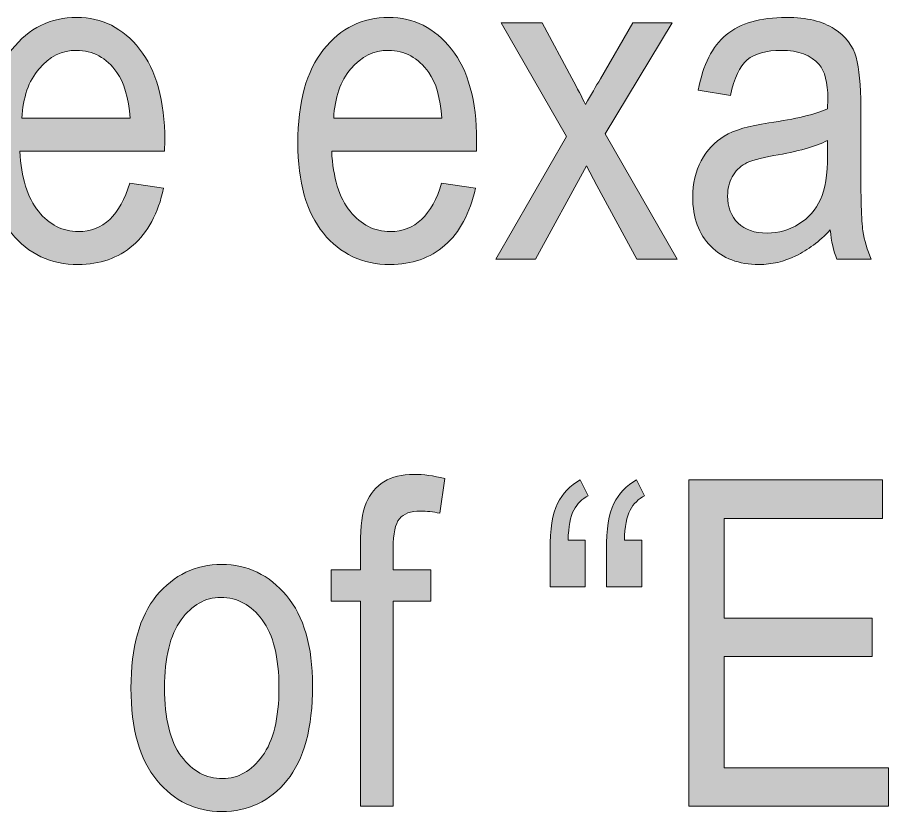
# Model space of a CAD drawing. Header units: inches. Extents: x 19 to 517, y 28 to 779.
# Drawn here: x 48.06 to 82.46, y 118.26 to 149.62 of the extents above; entities that cross this region are included whole.
import ezdxf

# ---------------------------------------------------------------- set-up
doc = ezdxf.new("R2010")
doc.units = ezdxf.units.IN
doc.header["$MEASUREMENT"] = 0
doc.layers.add('Layer 1', color=7, linetype='Continuous')

# ---------------------------------------------------------------- blocks, each defined once
blk = doc.blocks.new('block 108')
at = {"layer": 'Layer 1', "lineweight": 0}
blk.add_open_spline([(52.498, 143.082), (52.498, 143.082), (53.834, 142.88), (53.834, 142.88), (53.611, 141.884), (53.208, 141.132), (52.625, 140.625), (52.042, 140.118), (51.32, 139.865), (50.459, 139.865), (49.375, 139.865), (48.497, 140.276), (47.826, 141.1), (47.155, 141.923), (46.82, 143.111), (46.82, 144.664), (46.82, 146.275), (47.158, 147.504), (47.835, 148.352), (48.512, 149.197), (49.369, 149.621), (50.406, 149.621), (51.396, 149.621), (52.222, 149.205), (52.884, 148.373), (53.547, 147.541), (53.878, 146.337), (53.878, 144.761), (53.878, 144.761), (53.869, 144.339), (53.869, 144.339), (53.869, 144.339), (48.156, 144.339), (48.156, 144.339), (48.209, 143.29), (48.452, 142.499), (48.885, 141.966), (49.319, 141.433), (49.846, 141.166), (50.467, 141.166), (51.44, 141.166), (52.117, 141.805), (52.498, 143.082)], degree=3, knots=[0, 0, 0, 0, 1, 1, 1, 2, 2, 2, 3, 3, 3, 4, 4, 4, 5, 5, 5, 6, 6, 6, 7, 7, 7, 8, 8, 8, 9, 9, 9, 10, 10, 10, 11, 11, 11, 12, 12, 12, 13, 13, 13, 14, 14, 14, 14], dxfattribs=at)
blk = doc.blocks.new('block 109')
at = {"layer": 'Layer 1', "lineweight": 0}
blk.add_open_spline([(48.235, 145.64), (48.235, 145.64), (52.506, 145.64), (52.506, 145.64), (52.448, 146.448), (52.275, 147.052), (51.988, 147.45), (51.572, 148.03), (51.042, 148.32), (50.397, 148.32), (49.817, 148.32), (49.322, 148.078), (48.912, 147.596), (48.502, 147.111), (48.276, 146.46), (48.235, 145.64)], degree=3, knots=[0, 0, 0, 0, 1, 1, 1, 2, 2, 2, 3, 3, 3, 4, 4, 4, 5, 5, 5, 5], dxfattribs=at)
blk = doc.blocks.new('block 110')
at = {"layer": 'Layer 1', "true_color": 0x231f20}
h = blk.add_hatch(color=250, dxfattribs=at)
h.dxf.hatch_style = 2
edge = h.paths.add_edge_path()
edge.add_spline(control_points=[(52.498, 143.082), (52.498, 143.082), (53.834, 142.88), (53.834, 142.88), (53.611, 141.884), (53.208, 141.132), (52.625, 140.625), (52.042, 140.118), (51.32, 139.865), (50.459, 139.865), (49.375, 139.865), (48.497, 140.276), (47.826, 141.1), (47.155, 141.923), (46.82, 143.111), (46.82, 144.664), (46.82, 146.275), (47.158, 147.504), (47.835, 148.352), (48.512, 149.197), (49.369, 149.621), (50.406, 149.621), (51.396, 149.621), (52.222, 149.205), (52.884, 148.373), (53.547, 147.541), (53.878, 146.337), (53.878, 144.761), (53.878, 144.761), (53.869, 144.339), (53.869, 144.339), (53.869, 144.339), (48.156, 144.339), (48.156, 144.339), (48.209, 143.29), (48.452, 142.499), (48.885, 141.966), (49.319, 141.433), (49.846, 141.166), (50.467, 141.166), (51.44, 141.166), (52.117, 141.805), (52.498, 143.082)], knot_values=[0, 0, 0, 0, 1, 1, 1, 2, 2, 2, 3, 3, 3, 4, 4, 4, 5, 5, 5, 6, 6, 6, 7, 7, 7, 8, 8, 8, 9, 9, 9, 10, 10, 10, 11, 11, 11, 12, 12, 12, 13, 13, 13, 14, 14, 14, 14], degree=3, periodic=1)
edge = h.paths.add_edge_path()
edge.add_spline(control_points=[(48.235, 145.64), (48.235, 145.64), (52.506, 145.64), (52.506, 145.64), (52.448, 146.448), (52.275, 147.052), (51.988, 147.45), (51.572, 148.03), (51.042, 148.32), (50.397, 148.32), (49.817, 148.32), (49.322, 148.078), (48.912, 147.596), (48.502, 147.111), (48.276, 146.46), (48.235, 145.64)], knot_values=[0, 0, 0, 0, 1, 1, 1, 2, 2, 2, 3, 3, 3, 4, 4, 4, 5, 5, 5, 5], degree=3, periodic=1)
at = {"layer": 'Layer 1', "lineweight": 0}
for points, knots in [([(52.498, 143.082), (52.498, 143.082), (53.834, 142.88), (53.834, 142.88), (53.611, 141.884), (53.208, 141.132), (52.625, 140.625), (52.042, 140.118), (51.32, 139.865), (50.459, 139.865), (49.375, 139.865), (48.497, 140.276), (47.826, 141.1), (47.155, 141.923), (46.82, 143.111), (46.82, 144.664), (46.82, 146.275), (47.158, 147.504), (47.835, 148.352), (48.512, 149.197), (49.369, 149.621), (50.406, 149.621), (51.396, 149.621), (52.222, 149.205), (52.884, 148.373), (53.547, 147.541), (53.878, 146.337), (53.878, 144.761), (53.878, 144.761), (53.869, 144.339), (53.869, 144.339), (53.869, 144.339), (48.156, 144.339), (48.156, 144.339), (48.209, 143.29), (48.452, 142.499), (48.885, 141.966), (49.319, 141.433), (49.846, 141.166), (50.467, 141.166), (51.44, 141.166), (52.117, 141.805), (52.498, 143.082)], [0, 0, 0, 0, 1, 1, 1, 2, 2, 2, 3, 3, 3, 4, 4, 4, 5, 5, 5, 6, 6, 6, 7, 7, 7, 8, 8, 8, 9, 9, 9, 10, 10, 10, 11, 11, 11, 12, 12, 12, 13, 13, 13, 14, 14, 14, 14]), ([(48.235, 145.64), (48.235, 145.64), (52.506, 145.64), (52.506, 145.64), (52.448, 146.448), (52.275, 147.052), (51.988, 147.45), (51.572, 148.03), (51.042, 148.32), (50.397, 148.32), (49.817, 148.32), (49.322, 148.078), (48.912, 147.596), (48.502, 147.111), (48.276, 146.46), (48.235, 145.64)], [0, 0, 0, 0, 1, 1, 1, 2, 2, 2, 3, 3, 3, 4, 4, 4, 5, 5, 5, 5])]:
    blk.add_open_spline(points, degree=3, knots=knots, dxfattribs=at)
blk = doc.blocks.new('block 111')
at = {"layer": 'Layer 1', "lineweight": 0}
blk.add_open_spline([(64.811, 143.082), (64.811, 143.082), (66.147, 142.88), (66.147, 142.88), (65.924, 141.884), (65.522, 141.132), (64.939, 140.625), (64.356, 140.118), (63.633, 139.865), (62.772, 139.865), (61.688, 139.865), (60.811, 140.276), (60.14, 141.1), (59.469, 141.923), (59.133, 143.111), (59.133, 144.664), (59.133, 146.275), (59.472, 147.504), (60.149, 148.352), (60.825, 149.197), (61.682, 149.621), (62.719, 149.621), (63.71, 149.621), (64.536, 149.205), (65.198, 148.373), (65.86, 147.541), (66.191, 146.337), (66.191, 144.761), (66.191, 144.761), (66.182, 144.339), (66.182, 144.339), (66.182, 144.339), (60.469, 144.339), (60.469, 144.339), (60.522, 143.29), (60.765, 142.499), (61.199, 141.966), (61.632, 141.433), (62.16, 141.166), (62.781, 141.166), (63.754, 141.166), (64.43, 141.805), (64.811, 143.082)], degree=3, knots=[0, 0, 0, 0, 1, 1, 1, 2, 2, 2, 3, 3, 3, 4, 4, 4, 5, 5, 5, 6, 6, 6, 7, 7, 7, 8, 8, 8, 9, 9, 9, 10, 10, 10, 11, 11, 11, 12, 12, 12, 13, 13, 13, 14, 14, 14, 14], dxfattribs=at)
blk = doc.blocks.new('block 112')
at = {"layer": 'Layer 1', "lineweight": 0}
blk.add_open_spline([(60.548, 145.64), (60.548, 145.64), (64.82, 145.64), (64.82, 145.64), (64.761, 146.448), (64.589, 147.052), (64.301, 147.45), (63.885, 148.03), (63.355, 148.32), (62.711, 148.32), (62.131, 148.32), (61.635, 148.078), (61.225, 147.596), (60.815, 147.111), (60.589, 146.46), (60.548, 145.64)], degree=3, knots=[0, 0, 0, 0, 1, 1, 1, 2, 2, 2, 3, 3, 3, 4, 4, 4, 5, 5, 5, 5], dxfattribs=at)
blk = doc.blocks.new('block 113')
at = {"layer": 'Layer 1', "true_color": 0x231f20}
h = blk.add_hatch(color=250, dxfattribs=at)
h.dxf.hatch_style = 2
edge = h.paths.add_edge_path()
edge.add_spline(control_points=[(64.811, 143.082), (64.811, 143.082), (66.147, 142.88), (66.147, 142.88), (65.924, 141.884), (65.522, 141.132), (64.939, 140.625), (64.356, 140.118), (63.633, 139.865), (62.772, 139.865), (61.688, 139.865), (60.811, 140.276), (60.14, 141.1), (59.469, 141.923), (59.133, 143.111), (59.133, 144.664), (59.133, 146.275), (59.472, 147.504), (60.149, 148.352), (60.825, 149.197), (61.682, 149.621), (62.719, 149.621), (63.71, 149.621), (64.536, 149.205), (65.198, 148.373), (65.86, 147.541), (66.191, 146.337), (66.191, 144.761), (66.191, 144.761), (66.182, 144.339), (66.182, 144.339), (66.182, 144.339), (60.469, 144.339), (60.469, 144.339), (60.522, 143.29), (60.765, 142.499), (61.199, 141.966), (61.632, 141.433), (62.16, 141.166), (62.781, 141.166), (63.754, 141.166), (64.43, 141.805), (64.811, 143.082)], knot_values=[0, 0, 0, 0, 1, 1, 1, 2, 2, 2, 3, 3, 3, 4, 4, 4, 5, 5, 5, 6, 6, 6, 7, 7, 7, 8, 8, 8, 9, 9, 9, 10, 10, 10, 11, 11, 11, 12, 12, 12, 13, 13, 13, 14, 14, 14, 14], degree=3, periodic=1)
edge = h.paths.add_edge_path()
edge.add_spline(control_points=[(60.548, 145.64), (60.548, 145.64), (64.82, 145.64), (64.82, 145.64), (64.761, 146.448), (64.589, 147.052), (64.301, 147.45), (63.885, 148.03), (63.355, 148.32), (62.711, 148.32), (62.131, 148.32), (61.635, 148.078), (61.225, 147.596), (60.815, 147.111), (60.589, 146.46), (60.548, 145.64)], knot_values=[0, 0, 0, 0, 1, 1, 1, 2, 2, 2, 3, 3, 3, 4, 4, 4, 5, 5, 5, 5], degree=3, periodic=1)
at = {"layer": 'Layer 1', "lineweight": 0}
for points, knots in [([(64.811, 143.082), (64.811, 143.082), (66.147, 142.88), (66.147, 142.88), (65.924, 141.884), (65.522, 141.132), (64.939, 140.625), (64.356, 140.118), (63.633, 139.865), (62.772, 139.865), (61.688, 139.865), (60.811, 140.276), (60.14, 141.1), (59.469, 141.923), (59.133, 143.111), (59.133, 144.664), (59.133, 146.275), (59.472, 147.504), (60.149, 148.352), (60.825, 149.197), (61.682, 149.621), (62.719, 149.621), (63.71, 149.621), (64.536, 149.205), (65.198, 148.373), (65.86, 147.541), (66.191, 146.337), (66.191, 144.761), (66.191, 144.761), (66.182, 144.339), (66.182, 144.339), (66.182, 144.339), (60.469, 144.339), (60.469, 144.339), (60.522, 143.29), (60.765, 142.499), (61.199, 141.966), (61.632, 141.433), (62.16, 141.166), (62.781, 141.166), (63.754, 141.166), (64.43, 141.805), (64.811, 143.082)], [0, 0, 0, 0, 1, 1, 1, 2, 2, 2, 3, 3, 3, 4, 4, 4, 5, 5, 5, 6, 6, 6, 7, 7, 7, 8, 8, 8, 9, 9, 9, 10, 10, 10, 11, 11, 11, 12, 12, 12, 13, 13, 13, 14, 14, 14, 14]), ([(60.548, 145.64), (60.548, 145.64), (64.82, 145.64), (64.82, 145.64), (64.761, 146.448), (64.589, 147.052), (64.301, 147.45), (63.885, 148.03), (63.355, 148.32), (62.711, 148.32), (62.131, 148.32), (61.635, 148.078), (61.225, 147.596), (60.815, 147.111), (60.589, 146.46), (60.548, 145.64)], [0, 0, 0, 0, 1, 1, 1, 2, 2, 2, 3, 3, 3, 4, 4, 4, 5, 5, 5, 5])]:
    blk.add_open_spline(points, degree=3, knots=knots, dxfattribs=at)
blk = doc.blocks.new('block 114')
at = {"layer": 'Layer 1', "lineweight": 0}
blk.add_open_spline([(66.947, 140.076), (66.947, 140.076), (69.74, 144.923), (69.74, 144.923), (69.74, 144.923), (67.167, 149.41), (67.167, 149.41), (67.167, 149.41), (68.787, 149.41), (68.787, 149.41), (68.787, 149.41), (69.952, 147.227), (69.952, 147.227), (70.169, 146.822), (70.348, 146.473), (70.489, 146.178), (70.709, 146.569), (70.906, 146.908), (71.078, 147.193), (71.078, 147.193), (72.365, 149.41), (72.365, 149.41), (72.365, 149.41), (73.908, 149.41), (73.908, 149.41), (73.908, 149.41), (71.267, 145.027), (71.267, 145.027), (71.267, 145.027), (74.11, 140.076), (74.11, 140.076), (74.11, 140.076), (72.52, 140.076), (72.52, 140.076), (72.52, 140.076), (70.945, 142.981), (70.945, 142.981), (70.945, 142.981), (70.537, 143.764), (70.537, 143.764), (70.537, 143.764), (68.52, 140.076), (68.52, 140.076), (68.52, 140.076), (66.947, 140.076), (66.947, 140.076)], degree=3, knots=[0, 0, 0, 0, 1, 1, 1, 2, 2, 2, 3, 3, 3, 4, 4, 4, 5, 5, 5, 6, 6, 6, 7, 7, 7, 8, 8, 8, 9, 9, 9, 10, 10, 10, 11, 11, 11, 12, 12, 12, 13, 13, 13, 14, 14, 14, 15, 15, 15, 15], dxfattribs=at)
blk = doc.blocks.new('block 115')
at = {"layer": 'Layer 1', "true_color": 0x231f20}
h = blk.add_hatch(color=250, dxfattribs=at)
h.dxf.hatch_style = 2
edge = h.paths.add_edge_path()
edge.add_spline(control_points=[(66.947, 140.076), (66.947, 140.076), (69.74, 144.923), (69.74, 144.923), (69.74, 144.923), (67.167, 149.41), (67.167, 149.41), (67.167, 149.41), (68.787, 149.41), (68.787, 149.41), (68.787, 149.41), (69.952, 147.227), (69.952, 147.227), (70.169, 146.822), (70.348, 146.473), (70.489, 146.178), (70.709, 146.569), (70.906, 146.908), (71.078, 147.193), (71.078, 147.193), (72.365, 149.41), (72.365, 149.41), (72.365, 149.41), (73.908, 149.41), (73.908, 149.41), (73.908, 149.41), (71.267, 145.027), (71.267, 145.027), (71.267, 145.027), (74.11, 140.076), (74.11, 140.076), (74.11, 140.076), (72.52, 140.076), (72.52, 140.076), (72.52, 140.076), (70.945, 142.981), (70.945, 142.981), (70.945, 142.981), (70.537, 143.764), (70.537, 143.764), (70.537, 143.764), (68.52, 140.076), (68.52, 140.076), (68.52, 140.076), (66.947, 140.076), (66.947, 140.076)], knot_values=[0, 0, 0, 0, 1, 1, 1, 2, 2, 2, 3, 3, 3, 4, 4, 4, 5, 5, 5, 6, 6, 6, 7, 7, 7, 8, 8, 8, 9, 9, 9, 10, 10, 10, 11, 11, 11, 12, 12, 12, 13, 13, 13, 14, 14, 14, 15, 15, 15, 15], degree=3, periodic=1)
at = {"layer": 'Layer 1', "lineweight": 0}
blk.add_open_spline([(66.947, 140.076), (66.947, 140.076), (69.74, 144.923), (69.74, 144.923), (69.74, 144.923), (67.167, 149.41), (67.167, 149.41), (67.167, 149.41), (68.787, 149.41), (68.787, 149.41), (68.787, 149.41), (69.952, 147.227), (69.952, 147.227), (70.169, 146.822), (70.348, 146.473), (70.489, 146.178), (70.709, 146.569), (70.906, 146.908), (71.078, 147.193), (71.078, 147.193), (72.365, 149.41), (72.365, 149.41), (72.365, 149.41), (73.908, 149.41), (73.908, 149.41), (73.908, 149.41), (71.267, 145.027), (71.267, 145.027), (71.267, 145.027), (74.11, 140.076), (74.11, 140.076), (74.11, 140.076), (72.52, 140.076), (72.52, 140.076), (72.52, 140.076), (70.945, 142.981), (70.945, 142.981), (70.945, 142.981), (70.537, 143.764), (70.537, 143.764), (70.537, 143.764), (68.52, 140.076), (68.52, 140.076), (68.52, 140.076), (66.947, 140.076), (66.947, 140.076)], degree=3, knots=[0, 0, 0, 0, 1, 1, 1, 2, 2, 2, 3, 3, 3, 4, 4, 4, 5, 5, 5, 6, 6, 6, 7, 7, 7, 8, 8, 8, 9, 9, 9, 10, 10, 10, 11, 11, 11, 12, 12, 12, 13, 13, 13, 14, 14, 14, 15, 15, 15, 15], dxfattribs=at)
blk = doc.blocks.new('block 116')
at = {"layer": 'Layer 1', "lineweight": 0}
blk.add_open_spline([(80.157, 141.228), (79.723, 140.776), (79.272, 140.437), (78.803, 140.208), (78.335, 139.979), (77.848, 139.865), (77.344, 139.865), (76.548, 139.865), (75.912, 140.105), (75.437, 140.586), (74.963, 141.066), (74.725, 141.714), (74.725, 142.528), (74.725, 143.067), (74.837, 143.545), (75.059, 143.961), (75.282, 144.377), (75.587, 144.702), (75.973, 144.937), (76.36, 145.171), (76.946, 145.344), (77.731, 145.455), (78.786, 145.609), (79.559, 145.794), (80.051, 146.009), (80.051, 146.009), (80.06, 146.413), (80.06, 146.413), (80.06, 147.052), (79.946, 147.5), (79.717, 147.758), (79.395, 148.133), (78.9, 148.32), (78.232, 148.32), (77.629, 148.32), (77.177, 148.195), (76.879, 147.945), (76.58, 147.694), (76.36, 147.225), (76.219, 146.536), (76.219, 146.536), (74.945, 146.747), (74.945, 146.747), (75.127, 147.749), (75.494, 148.479), (76.048, 148.936), (76.602, 149.393), (77.394, 149.621), (78.425, 149.621), (79.228, 149.621), (79.858, 149.47), (80.315, 149.168), (80.772, 148.866), (81.061, 148.493), (81.181, 148.048), (81.301, 147.603), (81.361, 146.952), (81.361, 146.097), (81.361, 146.097), (81.361, 143.987), (81.361, 143.987), (81.361, 142.511), (81.389, 141.58), (81.444, 141.197), (81.5, 140.813), (81.61, 140.439), (81.774, 140.076), (81.774, 140.076), (80.421, 140.076), (80.421, 140.076), (80.286, 140.398), (80.198, 140.782), (80.157, 141.228)], degree=3, knots=[0, 0, 0, 0, 1, 1, 1, 2, 2, 2, 3, 3, 3, 4, 4, 4, 5, 5, 5, 6, 6, 6, 7, 7, 7, 8, 8, 8, 9, 9, 9, 10, 10, 10, 11, 11, 11, 12, 12, 12, 13, 13, 13, 14, 14, 14, 15, 15, 15, 16, 16, 16, 17, 17, 17, 18, 18, 18, 19, 19, 19, 20, 20, 20, 21, 21, 21, 22, 22, 22, 23, 23, 23, 24, 24, 24, 24], dxfattribs=at)
blk = doc.blocks.new('block 117')
at = {"layer": 'Layer 1', "lineweight": 0}
blk.add_open_spline([(80.051, 144.761), (79.577, 144.526), (78.871, 144.327), (77.933, 144.163), (77.388, 144.069), (77.007, 143.962), (76.791, 143.842), (76.574, 143.722), (76.405, 143.553), (76.285, 143.332), (76.165, 143.113), (76.105, 142.859), (76.105, 142.572), (76.105, 142.127), (76.243, 141.771), (76.518, 141.504), (76.794, 141.237), (77.174, 141.104), (77.661, 141.104), (78.124, 141.104), (78.544, 141.225), (78.922, 141.465), (79.3, 141.705), (79.583, 142.025), (79.77, 142.428), (79.958, 142.828), (80.051, 143.413), (80.051, 144.181), (80.051, 144.181), (80.051, 144.761), (80.051, 144.761)], degree=3, knots=[0, 0, 0, 0, 1, 1, 1, 2, 2, 2, 3, 3, 3, 4, 4, 4, 5, 5, 5, 6, 6, 6, 7, 7, 7, 8, 8, 8, 9, 9, 9, 10, 10, 10, 10], dxfattribs=at)
blk = doc.blocks.new('block 118')
at = {"layer": 'Layer 1', "true_color": 0x231f20}
h = blk.add_hatch(color=250, dxfattribs=at)
h.dxf.hatch_style = 2
edge = h.paths.add_edge_path()
edge.add_spline(control_points=[(80.157, 141.228), (79.723, 140.776), (79.272, 140.437), (78.803, 140.208), (78.335, 139.979), (77.848, 139.865), (77.344, 139.865), (76.548, 139.865), (75.912, 140.105), (75.437, 140.586), (74.963, 141.066), (74.725, 141.714), (74.725, 142.528), (74.725, 143.067), (74.837, 143.545), (75.059, 143.961), (75.282, 144.377), (75.587, 144.702), (75.973, 144.937), (76.36, 145.171), (76.946, 145.344), (77.731, 145.455), (78.786, 145.609), (79.559, 145.794), (80.051, 146.009), (80.051, 146.009), (80.06, 146.413), (80.06, 146.413), (80.06, 147.052), (79.946, 147.5), (79.717, 147.758), (79.395, 148.133), (78.9, 148.32), (78.232, 148.32), (77.629, 148.32), (77.177, 148.195), (76.879, 147.945), (76.58, 147.694), (76.36, 147.225), (76.219, 146.536), (76.219, 146.536), (74.945, 146.747), (74.945, 146.747), (75.127, 147.749), (75.494, 148.479), (76.048, 148.936), (76.602, 149.393), (77.394, 149.621), (78.425, 149.621), (79.228, 149.621), (79.858, 149.47), (80.315, 149.168), (80.772, 148.866), (81.061, 148.493), (81.181, 148.048), (81.301, 147.603), (81.361, 146.952), (81.361, 146.097), (81.361, 146.097), (81.361, 143.987), (81.361, 143.987), (81.361, 142.511), (81.389, 141.58), (81.444, 141.197), (81.5, 140.813), (81.61, 140.439), (81.774, 140.076), (81.774, 140.076), (80.421, 140.076), (80.421, 140.076), (80.286, 140.398), (80.198, 140.782), (80.157, 141.228)], knot_values=[0, 0, 0, 0, 1, 1, 1, 2, 2, 2, 3, 3, 3, 4, 4, 4, 5, 5, 5, 6, 6, 6, 7, 7, 7, 8, 8, 8, 9, 9, 9, 10, 10, 10, 11, 11, 11, 12, 12, 12, 13, 13, 13, 14, 14, 14, 15, 15, 15, 16, 16, 16, 17, 17, 17, 18, 18, 18, 19, 19, 19, 20, 20, 20, 21, 21, 21, 22, 22, 22, 23, 23, 23, 24, 24, 24, 24], degree=3, periodic=1)
edge = h.paths.add_edge_path()
edge.add_spline(control_points=[(80.051, 144.761), (79.577, 144.526), (78.871, 144.327), (77.933, 144.163), (77.388, 144.069), (77.007, 143.962), (76.791, 143.842), (76.574, 143.722), (76.405, 143.553), (76.285, 143.332), (76.165, 143.113), (76.105, 142.859), (76.105, 142.572), (76.105, 142.127), (76.243, 141.771), (76.518, 141.504), (76.794, 141.237), (77.174, 141.104), (77.661, 141.104), (78.124, 141.104), (78.544, 141.225), (78.922, 141.465), (79.3, 141.705), (79.583, 142.025), (79.77, 142.428), (79.958, 142.828), (80.051, 143.413), (80.051, 144.181), (80.051, 144.181), (80.051, 144.761), (80.051, 144.761)], knot_values=[0, 0, 0, 0, 1, 1, 1, 2, 2, 2, 3, 3, 3, 4, 4, 4, 5, 5, 5, 6, 6, 6, 7, 7, 7, 8, 8, 8, 9, 9, 9, 10, 10, 10, 10], degree=3, periodic=1)
at = {"layer": 'Layer 1', "lineweight": 0}
for points, knots in [([(80.157, 141.228), (79.723, 140.776), (79.272, 140.437), (78.803, 140.208), (78.335, 139.979), (77.848, 139.865), (77.344, 139.865), (76.548, 139.865), (75.912, 140.105), (75.437, 140.586), (74.963, 141.066), (74.725, 141.714), (74.725, 142.528), (74.725, 143.067), (74.837, 143.545), (75.059, 143.961), (75.282, 144.377), (75.587, 144.702), (75.973, 144.937), (76.36, 145.171), (76.946, 145.344), (77.731, 145.455), (78.786, 145.609), (79.559, 145.794), (80.051, 146.009), (80.051, 146.009), (80.06, 146.413), (80.06, 146.413), (80.06, 147.052), (79.946, 147.5), (79.717, 147.758), (79.395, 148.133), (78.9, 148.32), (78.232, 148.32), (77.629, 148.32), (77.177, 148.195), (76.879, 147.945), (76.58, 147.694), (76.36, 147.225), (76.219, 146.536), (76.219, 146.536), (74.945, 146.747), (74.945, 146.747), (75.127, 147.749), (75.494, 148.479), (76.048, 148.936), (76.602, 149.393), (77.394, 149.621), (78.425, 149.621), (79.228, 149.621), (79.858, 149.47), (80.315, 149.168), (80.772, 148.866), (81.061, 148.493), (81.181, 148.048), (81.301, 147.603), (81.361, 146.952), (81.361, 146.097), (81.361, 146.097), (81.361, 143.987), (81.361, 143.987), (81.361, 142.511), (81.389, 141.58), (81.444, 141.197), (81.5, 140.813), (81.61, 140.439), (81.774, 140.076), (81.774, 140.076), (80.421, 140.076), (80.421, 140.076), (80.286, 140.398), (80.198, 140.782), (80.157, 141.228)], [0, 0, 0, 0, 1, 1, 1, 2, 2, 2, 3, 3, 3, 4, 4, 4, 5, 5, 5, 6, 6, 6, 7, 7, 7, 8, 8, 8, 9, 9, 9, 10, 10, 10, 11, 11, 11, 12, 12, 12, 13, 13, 13, 14, 14, 14, 15, 15, 15, 16, 16, 16, 17, 17, 17, 18, 18, 18, 19, 19, 19, 20, 20, 20, 21, 21, 21, 22, 22, 22, 23, 23, 23, 24, 24, 24, 24]), ([(80.051, 144.761), (79.577, 144.526), (78.871, 144.327), (77.933, 144.163), (77.388, 144.069), (77.007, 143.962), (76.791, 143.842), (76.574, 143.722), (76.405, 143.553), (76.285, 143.332), (76.165, 143.113), (76.105, 142.859), (76.105, 142.572), (76.105, 142.127), (76.243, 141.771), (76.518, 141.504), (76.794, 141.237), (77.174, 141.104), (77.661, 141.104), (78.124, 141.104), (78.544, 141.225), (78.922, 141.465), (79.3, 141.705), (79.583, 142.025), (79.77, 142.428), (79.958, 142.828), (80.051, 143.413), (80.051, 144.181), (80.051, 144.181), (80.051, 144.761), (80.051, 144.761)], [0, 0, 0, 0, 1, 1, 1, 2, 2, 2, 3, 3, 3, 4, 4, 4, 5, 5, 5, 6, 6, 6, 7, 7, 7, 8, 8, 8, 9, 9, 9, 10, 10, 10, 10])]:
    blk.add_open_spline(points, degree=3, knots=knots, dxfattribs=at)
blk = doc.blocks.new('block 243')
at = {"layer": 'Layer 1', "lineweight": 0}
blk.add_open_spline([(52.542, 123.143), (52.542, 124.754), (52.88, 125.97), (53.557, 126.79), (54.234, 127.61), (55.09, 128.021), (56.128, 128.021), (57.147, 128.021), (58, 127.61), (58.685, 126.79), (59.371, 125.97), (59.714, 124.786), (59.714, 123.239), (59.714, 121.563), (59.377, 120.315), (58.703, 119.495), (58.029, 118.675), (57.171, 118.265), (56.128, 118.265), (55.102, 118.265), (54.248, 118.676), (53.566, 119.499), (52.883, 120.322), (52.542, 121.537), (52.542, 123.143)], degree=3, knots=[0, 0, 0, 0, 1, 1, 1, 2, 2, 2, 3, 3, 3, 4, 4, 4, 5, 5, 5, 6, 6, 6, 7, 7, 7, 8, 8, 8, 8], dxfattribs=at)
blk = doc.blocks.new('block 244')
at = {"layer": 'Layer 1', "lineweight": 0}
blk.add_open_spline([(53.869, 123.147), (53.869, 121.938), (54.089, 121.039), (54.528, 120.45), (54.967, 119.86), (55.512, 119.565), (56.163, 119.565), (56.772, 119.565), (57.295, 119.863), (57.732, 120.459), (58.168, 121.054), (58.386, 121.95), (58.386, 123.147), (58.386, 124.35), (58.167, 125.246), (57.727, 125.835), (57.288, 126.425), (56.743, 126.72), (56.092, 126.72), (55.477, 126.72), (54.953, 126.424), (54.519, 125.831), (54.086, 125.238), (53.869, 124.344), (53.869, 123.147)], degree=3, knots=[0, 0, 0, 0, 1, 1, 1, 2, 2, 2, 3, 3, 3, 4, 4, 4, 5, 5, 5, 6, 6, 6, 7, 7, 7, 8, 8, 8, 8], dxfattribs=at)
blk = doc.blocks.new('block 245')
at = {"layer": 'Layer 1', "true_color": 0x231f20}
h = blk.add_hatch(color=250, dxfattribs=at)
h.dxf.hatch_style = 2
edge = h.paths.add_edge_path()
edge.add_spline(control_points=[(52.542, 123.143), (52.542, 124.754), (52.88, 125.97), (53.557, 126.79), (54.234, 127.61), (55.09, 128.021), (56.128, 128.021), (57.147, 128.021), (58, 127.61), (58.685, 126.79), (59.371, 125.97), (59.714, 124.786), (59.714, 123.239), (59.714, 121.563), (59.377, 120.315), (58.703, 119.495), (58.029, 118.675), (57.171, 118.265), (56.128, 118.265), (55.102, 118.265), (54.248, 118.676), (53.566, 119.499), (52.883, 120.322), (52.542, 121.537), (52.542, 123.143)], knot_values=[0, 0, 0, 0, 1, 1, 1, 2, 2, 2, 3, 3, 3, 4, 4, 4, 5, 5, 5, 6, 6, 6, 7, 7, 7, 8, 8, 8, 8], degree=3, periodic=1)
edge = h.paths.add_edge_path()
edge.add_spline(control_points=[(53.869, 123.147), (53.869, 121.938), (54.089, 121.039), (54.528, 120.45), (54.967, 119.86), (55.512, 119.565), (56.163, 119.565), (56.772, 119.565), (57.295, 119.863), (57.732, 120.459), (58.168, 121.054), (58.386, 121.95), (58.386, 123.147), (58.386, 124.35), (58.167, 125.246), (57.727, 125.835), (57.288, 126.425), (56.743, 126.72), (56.092, 126.72), (55.477, 126.72), (54.953, 126.424), (54.519, 125.831), (54.086, 125.238), (53.869, 124.344), (53.869, 123.147)], knot_values=[0, 0, 0, 0, 1, 1, 1, 2, 2, 2, 3, 3, 3, 4, 4, 4, 5, 5, 5, 6, 6, 6, 7, 7, 7, 8, 8, 8, 8], degree=3, periodic=1)
at = {"layer": 'Layer 1', "lineweight": 0}
for points in [[(52.542, 123.143), (52.542, 124.754), (52.88, 125.97), (53.557, 126.79), (54.234, 127.61), (55.09, 128.021), (56.128, 128.021), (57.147, 128.021), (58, 127.61), (58.685, 126.79), (59.371, 125.97), (59.714, 124.786), (59.714, 123.239), (59.714, 121.563), (59.377, 120.315), (58.703, 119.495), (58.029, 118.675), (57.171, 118.265), (56.128, 118.265), (55.102, 118.265), (54.248, 118.676), (53.566, 119.499), (52.883, 120.322), (52.542, 121.537), (52.542, 123.143)], [(53.869, 123.147), (53.869, 121.938), (54.089, 121.039), (54.528, 120.45), (54.967, 119.86), (55.512, 119.565), (56.163, 119.565), (56.772, 119.565), (57.295, 119.863), (57.732, 120.459), (58.168, 121.054), (58.386, 121.95), (58.386, 123.147), (58.386, 124.35), (58.167, 125.246), (57.727, 125.835), (57.288, 126.425), (56.743, 126.72), (56.092, 126.72), (55.477, 126.72), (54.953, 126.424), (54.519, 125.831), (54.086, 125.238), (53.869, 124.344), (53.869, 123.147)]]:
    blk.add_open_spline(points, degree=3, knots=[0, 0, 0, 0, 1, 1, 1, 2, 2, 2, 3, 3, 3, 4, 4, 4, 5, 5, 5, 6, 6, 6, 7, 7, 7, 8, 8, 8, 8], dxfattribs=at)
blk = doc.blocks.new('block 246')
at = {"layer": 'Layer 1', "lineweight": 0}
blk.add_open_spline([(61.603, 118.476), (61.603, 118.476), (61.603, 126.579), (61.603, 126.579), (61.603, 126.579), (60.452, 126.579), (60.452, 126.579), (60.452, 126.579), (60.452, 127.81), (60.452, 127.81), (60.452, 127.81), (61.603, 127.81), (61.603, 127.81), (61.603, 127.81), (61.603, 128.803), (61.603, 128.803), (61.603, 129.535), (61.679, 130.084), (61.832, 130.45), (61.985, 130.816), (62.218, 131.097), (62.533, 131.29), (62.847, 131.483), (63.242, 131.58), (63.718, 131.58), (64.088, 131.58), (64.493, 131.524), (64.934, 131.413), (64.934, 131.413), (64.741, 130.042), (64.741, 130.042), (64.471, 130.101), (64.216, 130.13), (63.976, 130.13), (63.589, 130.13), (63.313, 130.028), (63.146, 129.827), (62.979, 129.624), (62.895, 129.239), (62.895, 128.671), (62.895, 128.671), (62.895, 127.81), (62.895, 127.81), (62.895, 127.81), (64.389, 127.81), (64.389, 127.81), (64.389, 127.81), (64.389, 126.579), (64.389, 126.579), (64.389, 126.579), (62.895, 126.579), (62.895, 126.579), (62.895, 126.579), (62.895, 118.476), (62.895, 118.476), (62.895, 118.476), (61.603, 118.476), (61.603, 118.476)], degree=3, knots=[0, 0, 0, 0, 1, 1, 1, 2, 2, 2, 3, 3, 3, 4, 4, 4, 5, 5, 5, 6, 6, 6, 7, 7, 7, 8, 8, 8, 9, 9, 9, 10, 10, 10, 11, 11, 11, 12, 12, 12, 13, 13, 13, 14, 14, 14, 15, 15, 15, 16, 16, 16, 17, 17, 17, 18, 18, 18, 19, 19, 19, 19], dxfattribs=at)
blk = doc.blocks.new('block 247')
at = {"layer": 'Layer 1', "true_color": 0x231f20}
h = blk.add_hatch(color=250, dxfattribs=at)
h.dxf.hatch_style = 2
edge = h.paths.add_edge_path()
edge.add_spline(control_points=[(61.603, 118.476), (61.603, 118.476), (61.603, 126.579), (61.603, 126.579), (61.603, 126.579), (60.452, 126.579), (60.452, 126.579), (60.452, 126.579), (60.452, 127.81), (60.452, 127.81), (60.452, 127.81), (61.603, 127.81), (61.603, 127.81), (61.603, 127.81), (61.603, 128.803), (61.603, 128.803), (61.603, 129.535), (61.679, 130.084), (61.832, 130.45), (61.985, 130.816), (62.218, 131.097), (62.533, 131.29), (62.847, 131.483), (63.242, 131.58), (63.718, 131.58), (64.088, 131.58), (64.493, 131.524), (64.934, 131.413), (64.934, 131.413), (64.741, 130.042), (64.741, 130.042), (64.471, 130.101), (64.216, 130.13), (63.976, 130.13), (63.589, 130.13), (63.313, 130.028), (63.146, 129.827), (62.979, 129.624), (62.895, 129.239), (62.895, 128.671), (62.895, 128.671), (62.895, 127.81), (62.895, 127.81), (62.895, 127.81), (64.389, 127.81), (64.389, 127.81), (64.389, 127.81), (64.389, 126.579), (64.389, 126.579), (64.389, 126.579), (62.895, 126.579), (62.895, 126.579), (62.895, 126.579), (62.895, 118.476), (62.895, 118.476), (62.895, 118.476), (61.603, 118.476), (61.603, 118.476)], knot_values=[0, 0, 0, 0, 1, 1, 1, 2, 2, 2, 3, 3, 3, 4, 4, 4, 5, 5, 5, 6, 6, 6, 7, 7, 7, 8, 8, 8, 9, 9, 9, 10, 10, 10, 11, 11, 11, 12, 12, 12, 13, 13, 13, 14, 14, 14, 15, 15, 15, 16, 16, 16, 17, 17, 17, 18, 18, 18, 19, 19, 19, 19], degree=3, periodic=1)
at = {"layer": 'Layer 1', "lineweight": 0}
blk.add_open_spline([(61.603, 118.476), (61.603, 118.476), (61.603, 126.579), (61.603, 126.579), (61.603, 126.579), (60.452, 126.579), (60.452, 126.579), (60.452, 126.579), (60.452, 127.81), (60.452, 127.81), (60.452, 127.81), (61.603, 127.81), (61.603, 127.81), (61.603, 127.81), (61.603, 128.803), (61.603, 128.803), (61.603, 129.535), (61.679, 130.084), (61.832, 130.45), (61.985, 130.816), (62.218, 131.097), (62.533, 131.29), (62.847, 131.483), (63.242, 131.58), (63.718, 131.58), (64.088, 131.58), (64.493, 131.524), (64.934, 131.413), (64.934, 131.413), (64.741, 130.042), (64.741, 130.042), (64.471, 130.101), (64.216, 130.13), (63.976, 130.13), (63.589, 130.13), (63.313, 130.028), (63.146, 129.827), (62.979, 129.624), (62.895, 129.239), (62.895, 128.671), (62.895, 128.671), (62.895, 127.81), (62.895, 127.81), (62.895, 127.81), (64.389, 127.81), (64.389, 127.81), (64.389, 127.81), (64.389, 126.579), (64.389, 126.579), (64.389, 126.579), (62.895, 126.579), (62.895, 126.579), (62.895, 126.579), (62.895, 118.476), (62.895, 118.476), (62.895, 118.476), (61.603, 118.476), (61.603, 118.476)], degree=3, knots=[0, 0, 0, 0, 1, 1, 1, 2, 2, 2, 3, 3, 3, 4, 4, 4, 5, 5, 5, 6, 6, 6, 7, 7, 7, 8, 8, 8, 9, 9, 9, 10, 10, 10, 11, 11, 11, 12, 12, 12, 13, 13, 13, 14, 14, 14, 15, 15, 15, 16, 16, 16, 17, 17, 17, 18, 18, 18, 19, 19, 19, 19], dxfattribs=at)
blk = doc.blocks.new('block 248')
at = {"layer": 'Layer 1', "lineweight": 0}
blk.add_open_spline([(70.48, 128.979), (70.48, 128.979), (70.48, 127.142), (70.48, 127.142), (70.48, 127.142), (69.091, 127.142), (69.091, 127.142), (69.091, 127.142), (69.091, 128.592), (69.091, 128.592), (69.091, 129.418), (69.19, 130.03), (69.386, 130.429), (69.582, 130.827), (69.88, 131.138), (70.278, 131.36), (70.278, 131.36), (70.603, 130.736), (70.603, 130.736), (70.357, 130.613), (70.167, 130.425), (70.032, 130.169), (69.897, 129.915), (69.821, 129.518), (69.803, 128.979), (69.803, 128.979), (70.48, 128.979), (70.48, 128.979)], degree=3, knots=[0, 0, 0, 0, 1, 1, 1, 2, 2, 2, 3, 3, 3, 4, 4, 4, 5, 5, 5, 6, 6, 6, 7, 7, 7, 8, 8, 8, 9, 9, 9, 9], dxfattribs=at)
blk = doc.blocks.new('block 249')
at = {"layer": 'Layer 1', "lineweight": 0}
blk.add_open_spline([(72.713, 128.979), (72.713, 128.979), (72.713, 127.142), (72.713, 127.142), (72.713, 127.142), (71.315, 127.142), (71.315, 127.142), (71.315, 127.142), (71.315, 128.592), (71.315, 128.592), (71.315, 129.418), (71.415, 130.03), (71.614, 130.429), (71.813, 130.827), (72.109, 131.138), (72.502, 131.36), (72.502, 131.36), (72.827, 130.736), (72.827, 130.736), (72.581, 130.613), (72.39, 130.423), (72.256, 130.165), (72.121, 129.907), (72.045, 129.512), (72.027, 128.979), (72.027, 128.979), (72.713, 128.979), (72.713, 128.979)], degree=3, knots=[0, 0, 0, 0, 1, 1, 1, 2, 2, 2, 3, 3, 3, 4, 4, 4, 5, 5, 5, 6, 6, 6, 7, 7, 7, 8, 8, 8, 9, 9, 9, 9], dxfattribs=at)
blk = doc.blocks.new('block 250')
at = {"layer": 'Layer 1', "true_color": 0x231f20}
h = blk.add_hatch(color=250, dxfattribs=at)
h.dxf.hatch_style = 2
edge = h.paths.add_edge_path()
edge.add_spline(control_points=[(70.48, 128.979), (70.48, 128.979), (70.48, 127.142), (70.48, 127.142), (70.48, 127.142), (69.091, 127.142), (69.091, 127.142), (69.091, 127.142), (69.091, 128.592), (69.091, 128.592), (69.091, 129.418), (69.19, 130.03), (69.386, 130.429), (69.582, 130.827), (69.88, 131.138), (70.278, 131.36), (70.278, 131.36), (70.603, 130.736), (70.603, 130.736), (70.357, 130.613), (70.167, 130.425), (70.032, 130.169), (69.897, 129.915), (69.821, 129.518), (69.803, 128.979), (69.803, 128.979), (70.48, 128.979), (70.48, 128.979)], knot_values=[0, 0, 0, 0, 1, 1, 1, 2, 2, 2, 3, 3, 3, 4, 4, 4, 5, 5, 5, 6, 6, 6, 7, 7, 7, 8, 8, 8, 9, 9, 9, 9], degree=3, periodic=1)
edge = h.paths.add_edge_path()
edge.add_spline(control_points=[(72.713, 128.979), (72.713, 128.979), (72.713, 127.142), (72.713, 127.142), (72.713, 127.142), (71.315, 127.142), (71.315, 127.142), (71.315, 127.142), (71.315, 128.592), (71.315, 128.592), (71.315, 129.418), (71.415, 130.03), (71.614, 130.429), (71.813, 130.827), (72.109, 131.138), (72.502, 131.36), (72.502, 131.36), (72.827, 130.736), (72.827, 130.736), (72.581, 130.613), (72.39, 130.423), (72.256, 130.165), (72.121, 129.907), (72.045, 129.512), (72.027, 128.979), (72.027, 128.979), (72.713, 128.979), (72.713, 128.979)], knot_values=[0, 0, 0, 0, 1, 1, 1, 2, 2, 2, 3, 3, 3, 4, 4, 4, 5, 5, 5, 6, 6, 6, 7, 7, 7, 8, 8, 8, 9, 9, 9, 9], degree=3, periodic=1)
at = {"layer": 'Layer 1', "lineweight": 0}
for points in [[(70.48, 128.979), (70.48, 128.979), (70.48, 127.142), (70.48, 127.142), (70.48, 127.142), (69.091, 127.142), (69.091, 127.142), (69.091, 127.142), (69.091, 128.592), (69.091, 128.592), (69.091, 129.418), (69.19, 130.03), (69.386, 130.429), (69.582, 130.827), (69.88, 131.138), (70.278, 131.36), (70.278, 131.36), (70.603, 130.736), (70.603, 130.736), (70.357, 130.613), (70.167, 130.425), (70.032, 130.169), (69.897, 129.915), (69.821, 129.518), (69.803, 128.979), (69.803, 128.979), (70.48, 128.979), (70.48, 128.979)], [(72.713, 128.979), (72.713, 128.979), (72.713, 127.142), (72.713, 127.142), (72.713, 127.142), (71.315, 127.142), (71.315, 127.142), (71.315, 127.142), (71.315, 128.592), (71.315, 128.592), (71.315, 129.418), (71.415, 130.03), (71.614, 130.429), (71.813, 130.827), (72.109, 131.138), (72.502, 131.36), (72.502, 131.36), (72.827, 130.736), (72.827, 130.736), (72.581, 130.613), (72.39, 130.423), (72.256, 130.165), (72.121, 129.907), (72.045, 129.512), (72.027, 128.979), (72.027, 128.979), (72.713, 128.979), (72.713, 128.979)]]:
    blk.add_open_spline(points, degree=3, knots=[0, 0, 0, 0, 1, 1, 1, 2, 2, 2, 3, 3, 3, 4, 4, 4, 5, 5, 5, 6, 6, 6, 7, 7, 7, 8, 8, 8, 9, 9, 9, 9], dxfattribs=at)
blk = doc.blocks.new('block 251')
at = {"layer": 'Layer 1', "lineweight": 0}
blk.add_lwpolyline([(74.576, 118.476), (74.576, 131.36), (82.214, 131.36), (82.214, 129.84), (75.973, 129.84), (75.973, 125.902), (81.818, 125.902), (81.818, 124.382), (75.973, 124.382), (75.973, 119.996), (82.46, 119.996), (82.46, 118.476), (74.576, 118.476)], dxfattribs=at)
blk = doc.blocks.new('block 252')
at = {"layer": 'Layer 1', "true_color": 0x231f20}
h = blk.add_hatch(color=250, dxfattribs=at)
h.dxf.hatch_style = 2
h.paths.add_polyline_path([(74.576, 118.476), (74.576, 131.36), (82.214, 131.36), (82.214, 129.84), (75.973, 129.84), (75.973, 125.902), (81.818, 125.902), (81.818, 124.382), (75.973, 124.382), (75.973, 119.996), (82.46, 119.996), (82.46, 118.476)])
at = {"layer": 'Layer 1', "lineweight": 0}
blk.add_lwpolyline([(74.576, 118.476), (74.576, 131.36), (82.214, 131.36), (82.214, 129.84), (75.973, 129.84), (75.973, 125.902), (81.818, 125.902), (81.818, 124.382), (75.973, 124.382), (75.973, 119.996), (82.46, 119.996), (82.46, 118.476), (74.576, 118.476), (74.576, 118.476)], dxfattribs=at)

msp = doc.modelspace()

# ---------------------------------------------------------------- block references
at = {"layer": 'Layer 1'}
for name in ['block 108', 'block 110', 'block 111', 'block 113', 'block 114', 'block 115', 'block 116', 'block 118', 'block 109', 'block 112', 'block 117', 'block 246', 'block 247', 'block 248', 'block 250', 'block 249', 'block 251', 'block 252', 'block 243', 'block 245', 'block 244']:
    msp.add_blockref(name, (0, 0), dxfattribs=at)

doc.saveas('drawing.dxf')
